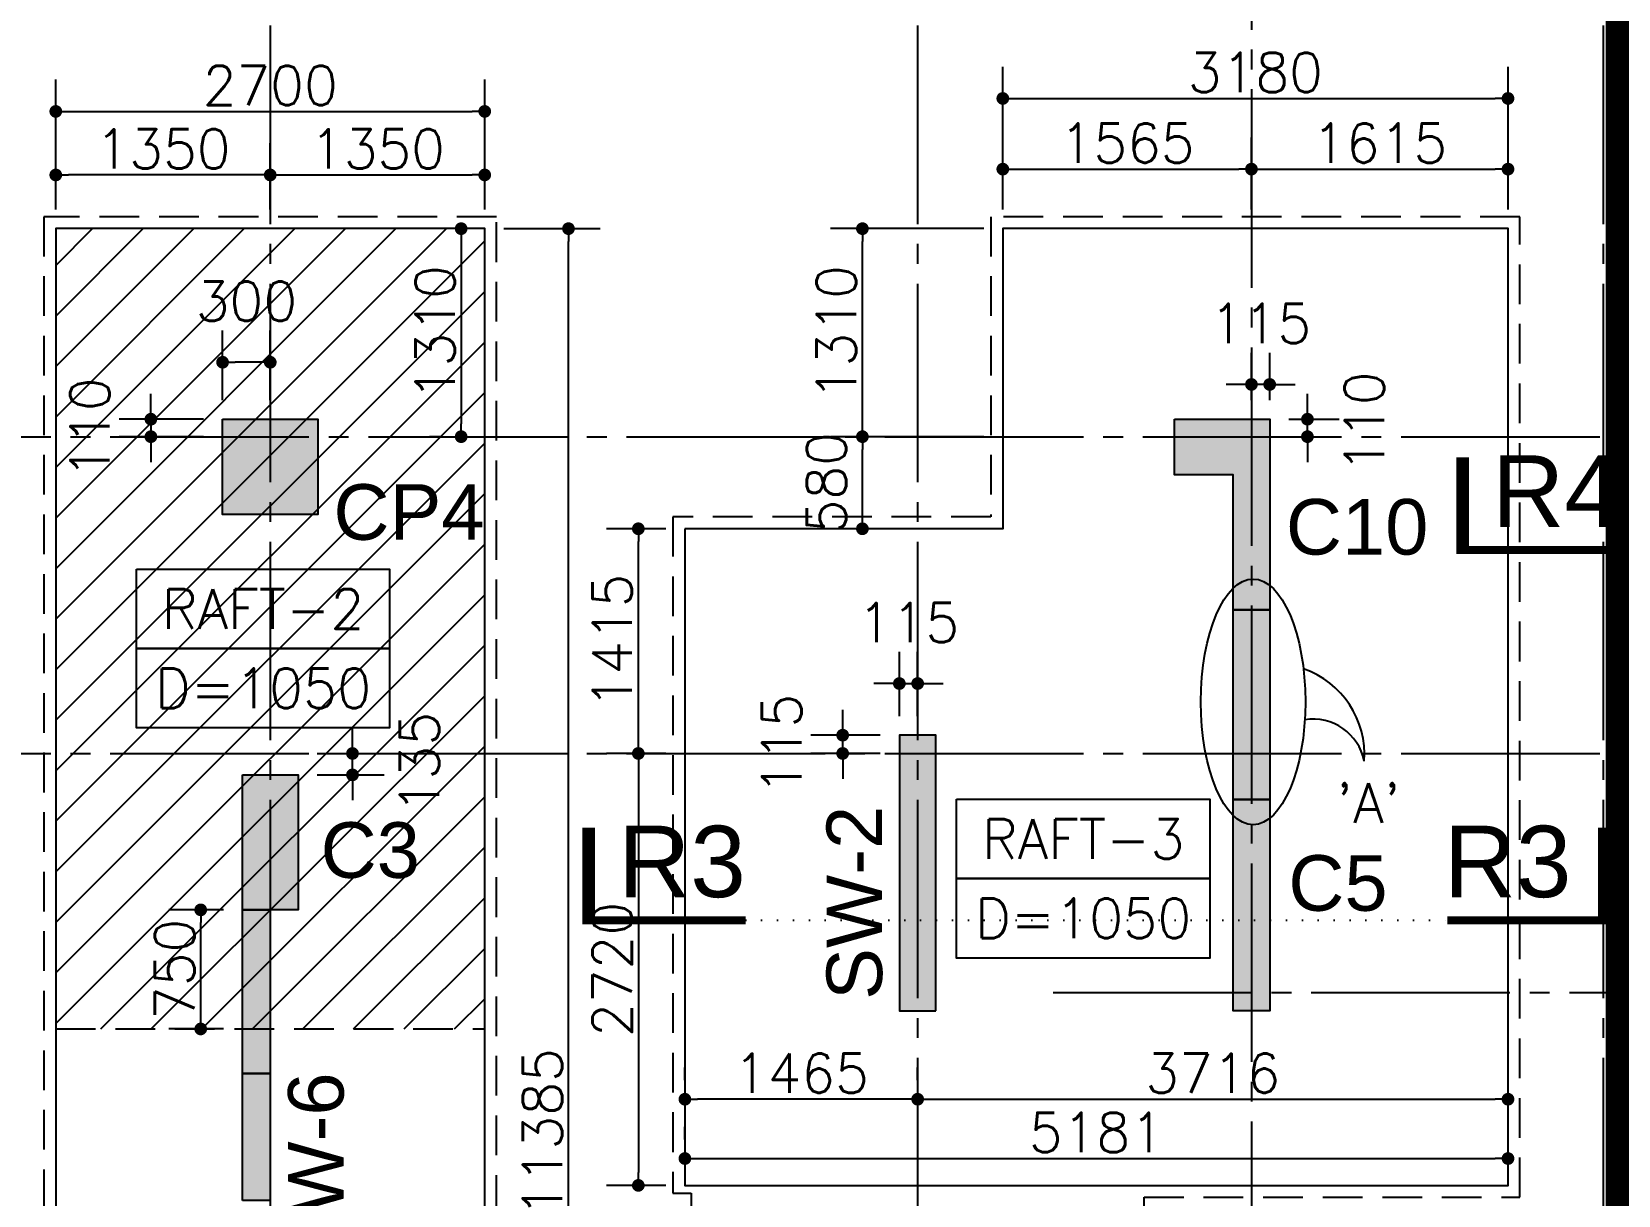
# Model space of a CAD drawing. Extents: x -200722 to 834823, y -494970 to 88783.
# Drawn here: x 284150 to 294137, y 33752 to 41080 of the extents above; entities that cross this region are included whole.
import ezdxf
from ezdxf.enums import TextEntityAlignment as Align

# ---------------------------------------------------------------- set-up
doc = ezdxf.new("R2010")
doc.units = 0
doc.header["$LTSCALE"] = 100
doc.header["$MEASUREMENT"] = 0
doc.header["$PDMODE"] = 34
for name, pattern in [('ACAD_ISO04W100', [30, 24, -3, 0, -3]), ('CL', [3.25, 2.5, -0.25, 0.25, -0.25]), ('DOT', [0.25, 0, -0.25]), ('HIDDEN', [0.375, 0.25, -0.125])]:
    doc.linetypes.add(name, pattern=pattern)
doc.layers.get('0').update_dxf_attribs({"linetype": 'CONTINUOUS'})
doc.layers.get('DEFPOINTS').update_dxf_attribs({"linetype": 'CONTINUOUS'})
for name, color, linetype in [('A-Grid', 5, 'ACAD_ISO04W100'), ('BEAM', 4, 'CONTINUOUS'), ('COL', 150, 'CONTINUOUS'), ('COL. SHED. STEEL.', 6, 'CONTINUOUS'), ('COL_H', 235, 'CONTINUOUS'), ('DIM', 3, 'CONTINUOUS'), ('F_EXEC', 3, 'HIDDEN'), ('F_FTG1', 11, 'CONTINUOUS'), ('TEXT', 2, 'CONTINUOUS')]:
    doc.layers.add(name, color=color, linetype=linetype)
doc.layers.add('HATCH', color=252, linetype='CONTINUOUS', lineweight=30)
doc.styles.add('AR', font='arial.ttf')
doc.styles.add('ROMANS', font='romans.shx')
doc.styles.get("Standard").update_dxf_attribs({"font": 'simplex.shx'})
doc.styles.add('TIMES-N', font='arial.ttf')
doc.dimstyles.new('STANDARD$0', dxfattribs={"dimtxt": 2.5, "dimasz": 2.5, "dimexe": 2, "dimexo": 0.7, "dimgap": 0.9, "dimtad": 1, "dimdec": 0, "dimdsep": 46, "dimtxsty": 'ROMANS', "dimcen": 0.09, "dimclrd": 4, "dimclre": 4, "dimclrt": 3, "dimadec": 0, "dimazin": 0, "dimtfac": 1, "dimtdec": 0, "dimtmove": 0, "dimatfit": 3, "dimfxl": 1, "dimtolj": 1, "dimtzin": 0, "dimarcsym": 0})

# ---------------------------------------------------------------- blocks, each defined once
blk = doc.blocks.new('DOT')
at = {"color": 0, "linetype": 'ByBlock'}
blk.add_line((-0.5, 0), (-1, 0), dxfattribs=at)
at = {"color": 0, "linetype": 'ByBlock', "const_width": 0.5}
blk.add_lwpolyline([(-0.25, 0, 1), (0.25, 0, 1)], format="xyb", close=True, dxfattribs=at)
blk = doc.blocks.new('*D596')
at = {"layer": 'BEAM', "color": 0, "lineweight": -2, "transparency": 16777216}
for p, q in [((288261.6, 34476.7), (288261.6, 34556.7)), ((289726.6, 34476.7), (289726.6, 34556.7)), ((289646.6, 34356.7), (288341.6, 34356.7))]:
    blk.add_line(p, q, dxfattribs=at)
at = {"layer": 'DEFPOINTS', "color": 0, "lineweight": -3, "transparency": 16777216}
for p in [(288261.6, 34356.7, 7446.6), (288261.6, 34356.7), (289726.6, 34356.7, 7446.6)]:
    blk.add_point(p, dxfattribs=at)
at = {"layer": 'BEAM', "color": 0, "lineweight": -2, "transparency": 16777216, "xscale": 80, "yscale": 80, "zscale": 80, "rotation": 180}
blk.add_blockref('DOT', (288261.6, 34356.7), dxfattribs=at)
at = {"layer": 'BEAM', "color": 0, "lineweight": -2, "transparency": 16777216, "xscale": 80, "yscale": 80, "zscale": 80}
blk.add_blockref('DOT', (289726.6, 34356.7), dxfattribs=at)
at = {"layer": 'BEAM', "color": 0, "transparency": 16777216, "insert": (288994.1, 34520.7), "char_height": 248, "attachment_point": 5}
blk.add_mtext('\\A1;1465', dxfattribs=at)
blk = doc.blocks.new('_DOT')
at = {"color": 0, "linetype": 'ByBlock'}
blk.add_line((-0.5, 0), (-1, 0), dxfattribs=at)
at = {"color": 0, "linetype": 'ByBlock', "const_width": 0.5}
blk.add_lwpolyline([(-0.25, 0, 1), (0.25, 0, 1)], format="xyb", close=True, dxfattribs=at)
blk = doc.blocks.new('*D597')
at = {"layer": 'BEAM', "color": 0, "lineweight": -2, "transparency": 16777216}
for p, q in [((289726.6, 34476.7), (289726.6, 34556.7)), ((293442.6, 34476.7), (293442.6, 34556.7)), ((289806.6, 34356.7), (293362.6, 34356.7))]:
    blk.add_line(p, q, dxfattribs=at)
at = {"layer": 'DEFPOINTS', "color": 0, "lineweight": -3, "transparency": 16777216}
for p in [(289726.6, 34356.7, 7446.6), (293442.6, 34356.7, 7446.6), (293442.6, 34356.7)]:
    blk.add_point(p, dxfattribs=at)
at = {"layer": 'BEAM', "color": 0, "lineweight": -2, "transparency": 16777216, "xscale": 80, "yscale": 80, "zscale": 80, "rotation": 180}
blk.add_blockref('DOT', (289726.6, 34356.7), dxfattribs=at)
at = {"layer": 'BEAM', "color": 0, "lineweight": -2, "transparency": 16777216, "xscale": 80, "yscale": 80, "zscale": 80}
blk.add_blockref('DOT', (293442.6, 34356.7), dxfattribs=at)
at = {"layer": 'BEAM', "color": 0, "transparency": 16777216, "insert": (291584.6, 34520.7), "char_height": 248, "attachment_point": 5}
blk.add_mtext('\\A1;3716', dxfattribs=at)
blk = doc.blocks.new('*D598')
at = {"layer": 'BEAM', "color": 0, "lineweight": -2, "transparency": 16777216}
for p, q in [((288141.6, 36534.4), (287768.5, 36534.4)), ((287968.5, 36454.4), (287968.5, 33894.4)), ((288141.6, 33814.4), (287768.5, 33814.4))]:
    blk.add_line(p, q, dxfattribs=at)
at = {"layer": 'DEFPOINTS', "color": 0, "lineweight": -3, "transparency": 16777216}
for p in [(288261.6, 36534.4, 7446.6), (287968.5, 33814.4), (288261.6, 33814.4, 7446.6)]:
    blk.add_point(p, dxfattribs=at)
at = {"layer": 'BEAM', "color": 0, "lineweight": -2, "transparency": 16777216, "xscale": 80, "yscale": 80, "zscale": 80}
for p, rotation in [((287968.5, 36534.4), 90), ((287968.5, 33814.4), 270)]:
    blk.add_blockref('DOT', p, dxfattribs=dict(at, rotation=rotation))
at = {"layer": 'BEAM', "color": 0, "transparency": 16777216, "insert": (287804.5, 35174.4), "char_height": 248, "attachment_point": 5, "rotation": 90}
blk.add_mtext('\\A1;2720', dxfattribs=at)
blk = doc.blocks.new('*D599')
at = {"layer": 'BEAM', "color": 0, "lineweight": -2, "transparency": 16777216}
for p, q in [((288141.6, 37949.4), (287768.5, 37949.4)), ((287968.5, 36614.4), (287968.5, 37869.4)), ((288141.6, 36534.4), (287768.5, 36534.4))]:
    blk.add_line(p, q, dxfattribs=at)
at = {"layer": 'DEFPOINTS', "color": 0, "lineweight": -3, "transparency": 16777216}
for p in [(287968.5, 37949.4), (288261.6, 37949.4, 7446.6), (288261.6, 36534.4, 7446.6)]:
    blk.add_point(p, dxfattribs=at)
at = {"layer": 'BEAM', "color": 0, "lineweight": -2, "transparency": 16777216, "xscale": 80, "yscale": 80, "zscale": 80}
for p, rotation in [((287968.5, 37949.4), 90), ((287968.5, 36534.4), 270)]:
    blk.add_blockref('DOT', p, dxfattribs=dict(at, rotation=rotation))
at = {"layer": 'BEAM', "color": 0, "transparency": 16777216, "insert": (287804.5, 37241.9), "char_height": 248, "attachment_point": 5, "rotation": 90}
blk.add_mtext('\\A1;1415', dxfattribs=at)
blk = doc.blocks.new('*D600')
at = {"layer": 'BEAM', "color": 0, "lineweight": -2, "transparency": 16777216}
for p, q in [((289606.6, 38529.4), (289178.8, 38529.4)), ((289378.8, 38029.4), (289378.8, 38449.4)), ((289606.6, 37949.4), (289178.8, 37949.4))]:
    blk.add_line(p, q, dxfattribs=at)
at = {"layer": 'DEFPOINTS', "color": 0, "lineweight": -3, "transparency": 16777216}
for p in [(289378.8, 38529.4), (289726.6, 38529.4, 7446.6), (289726.6, 37949.4, 7446.6)]:
    blk.add_point(p, dxfattribs=at)
at = {"layer": 'BEAM', "color": 0, "lineweight": -2, "transparency": 16777216, "xscale": 80, "yscale": 80, "zscale": 80}
for p, rotation in [((289378.8, 38529.4), 90), ((289378.8, 37949.4), 270)]:
    blk.add_blockref('DOT', p, dxfattribs=dict(at, rotation=rotation))
at = {"layer": 'BEAM', "color": 0, "transparency": 16777216, "insert": (289152.8, 38239.4), "char_height": 248, "attachment_point": 5, "rotation": 90}
blk.add_mtext('\\A1;580', dxfattribs=at)
blk = doc.blocks.new('*D601')
at = {"layer": 'BEAM', "color": 0, "lineweight": -2, "transparency": 16777216}
for p, q in [((290142.6, 39839.4), (289178.8, 39839.4)), ((289378.8, 38609.4), (289378.8, 39759.4)), ((290142.6, 38529.4), (289178.8, 38529.4))]:
    blk.add_line(p, q, dxfattribs=at)
at = {"layer": 'DEFPOINTS', "color": 0, "lineweight": -3, "transparency": 16777216}
for p in [(289378.8, 39839.4), (290262.6, 39839.4, 7446.6), (290262.6, 38529.4, 7446.6)]:
    blk.add_point(p, dxfattribs=at)
at = {"layer": 'BEAM', "color": 0, "lineweight": -2, "transparency": 16777216, "xscale": 80, "yscale": 80, "zscale": 80}
for p, rotation in [((289378.8, 39839.4), 90), ((289378.8, 38529.4), 270)]:
    blk.add_blockref('DOT', p, dxfattribs=dict(at, rotation=rotation))
at = {"layer": 'BEAM', "color": 0, "transparency": 16777216, "insert": (289214.8, 39184.4), "char_height": 248, "attachment_point": 5, "rotation": 90}
blk.add_mtext('\\A1;1310', dxfattribs=at)
blk = doc.blocks.new('*D588')
at = {"layer": 'BEAM', "color": 0, "lineweight": -2, "transparency": 16777216}
for p, q in [((288261.6, 34103.3), (288261.6, 34183.3)), ((293442.6, 34103.3), (293442.6, 34183.3)), ((288341.6, 33983.3), (293362.6, 33983.3))]:
    blk.add_line(p, q, dxfattribs=at)
at = {"layer": 'DEFPOINTS', "color": 0, "lineweight": -3, "transparency": 16777216}
for p in [(288261.6, 33983.3, 7446.6), (293442.6, 33983.3, 7446.6), (293442.6, 33983.3)]:
    blk.add_point(p, dxfattribs=at)
at = {"layer": 'BEAM', "color": 0, "lineweight": -2, "transparency": 16777216, "xscale": 80, "yscale": 80, "zscale": 80, "rotation": 180}
blk.add_blockref('DOT', (288261.6, 33983.3), dxfattribs=at)
at = {"layer": 'BEAM', "color": 0, "lineweight": -2, "transparency": 16777216, "xscale": 80, "yscale": 80, "zscale": 80}
blk.add_blockref('DOT', (293442.6, 33983.3), dxfattribs=at)
at = {"layer": 'BEAM', "color": 0, "transparency": 16777216, "insert": (290852.1, 34147.3), "char_height": 248, "attachment_point": 5}
blk.add_mtext('\\A1;5181', dxfattribs=at)
blk = doc.blocks.new('*D589')
at = {"layer": 'BEAM', "color": 0, "lineweight": -2, "transparency": 16777216}
for p, q in [((290262.6, 39959.4), (290262.6, 40414.3)), ((291827.6, 39959.4), (291827.6, 40414.3)), ((290342.6, 40214.3), (291747.6, 40214.3))]:
    blk.add_line(p, q, dxfattribs=at)
at = {"layer": 'DEFPOINTS', "color": 0, "lineweight": -3, "transparency": 16777216}
for p in [(291827.6, 40214.3), (290262.6, 39839.4, 7446.6), (291827.6, 39839.4, 7446.6)]:
    blk.add_point(p, dxfattribs=at)
at = {"layer": 'BEAM', "color": 0, "lineweight": -2, "transparency": 16777216, "xscale": 80, "yscale": 80, "zscale": 80, "rotation": 180}
blk.add_blockref('DOT', (290262.6, 40214.3), dxfattribs=at)
at = {"layer": 'BEAM', "color": 0, "lineweight": -2, "transparency": 16777216, "xscale": 80, "yscale": 80, "zscale": 80}
blk.add_blockref('DOT', (291827.6, 40214.3), dxfattribs=at)
at = {"layer": 'BEAM', "color": 0, "transparency": 16777216, "insert": (291045.1, 40378.3), "char_height": 248, "attachment_point": 5}
blk.add_mtext('\\A1;1565', dxfattribs=at)
blk = doc.blocks.new('*D590')
at = {"layer": 'BEAM', "color": 0, "lineweight": -2, "transparency": 16777216}
for p, q in [((291827.6, 39959.4), (291827.6, 40414.3)), ((293442.6, 39959.4), (293442.6, 40414.3)), ((291907.6, 40214.3), (293362.6, 40214.3))]:
    blk.add_line(p, q, dxfattribs=at)
at = {"layer": 'DEFPOINTS', "color": 0, "lineweight": -3, "transparency": 16777216}
for p in [(293442.6, 40214.3), (291827.6, 39839.4, 7446.6), (293442.6, 39839.4, 7446.6)]:
    blk.add_point(p, dxfattribs=at)
at = {"layer": 'BEAM', "color": 0, "lineweight": -2, "transparency": 16777216, "xscale": 80, "yscale": 80, "zscale": 80, "rotation": 180}
blk.add_blockref('DOT', (291827.6, 40214.3), dxfattribs=at)
at = {"layer": 'BEAM', "color": 0, "lineweight": -2, "transparency": 16777216, "xscale": 80, "yscale": 80, "zscale": 80}
blk.add_blockref('DOT', (293442.6, 40214.3), dxfattribs=at)
at = {"layer": 'BEAM', "color": 0, "transparency": 16777216, "insert": (292635.1, 40378.3), "char_height": 248, "attachment_point": 5}
blk.add_mtext('\\A1;1615', dxfattribs=at)
blk = doc.blocks.new('*D591')
at = {"layer": 'BEAM', "color": 0, "lineweight": -2, "transparency": 16777216}
for p, q in [((290262.6, 39959.4), (290262.6, 40859.5)), ((293442.6, 39959.4), (293442.6, 40859.5)), ((290342.6, 40659.5), (293362.6, 40659.5))]:
    blk.add_line(p, q, dxfattribs=at)
at = {"layer": 'DEFPOINTS', "color": 0, "lineweight": -3, "transparency": 16777216}
for p in [(293442.6, 40659.5), (290262.6, 39839.4, 7446.6), (293442.6, 39839.4, 7446.6)]:
    blk.add_point(p, dxfattribs=at)
at = {"layer": 'BEAM', "color": 0, "lineweight": -2, "transparency": 16777216, "xscale": 80, "yscale": 80, "zscale": 80, "rotation": 180}
blk.add_blockref('DOT', (290262.6, 40659.5), dxfattribs=at)
at = {"layer": 'BEAM', "color": 0, "lineweight": -2, "transparency": 16777216, "xscale": 80, "yscale": 80, "zscale": 80}
blk.add_blockref('DOT', (293442.6, 40659.5), dxfattribs=at)
at = {"layer": 'BEAM', "color": 0, "transparency": 16777216, "insert": (291852.6, 40823.5), "char_height": 248, "attachment_point": 5}
blk.add_mtext('\\A1;3180', dxfattribs=at)
blk = doc.blocks.new('*D592')
at = {"layer": 'BEAM', "color": 0, "lineweight": -2, "transparency": 16777216}
for p, q in [((289611.6, 36769.4), (289611.6, 37174.7)), ((289726.6, 36769.4), (289726.6, 37174.7)), ((289531.6, 36974.7), (289451.6, 36974.7)), ((289611.6, 36974.7), (289726.6, 36974.7)), ((289806.6, 36974.7), (289886.6, 36974.7))]:
    blk.add_line(p, q, dxfattribs=at)
at = {"layer": 'DEFPOINTS', "color": 0, "lineweight": -3, "transparency": 16777216}
for p in [(289726.6, 36974.7), (289611.6, 36649.4, 7446.6), (289726.6, 36649.4, 7446.6)]:
    blk.add_point(p, dxfattribs=at)
at = {"layer": 'BEAM', "color": 0, "lineweight": -2, "transparency": 16777216, "xscale": 80, "yscale": 80, "zscale": 80}
blk.add_blockref('DOT', (289611.6, 36974.7), dxfattribs=at)
at = {"layer": 'BEAM', "color": 0, "lineweight": -2, "transparency": 16777216, "xscale": 80, "yscale": 80, "zscale": 80, "rotation": 180}
blk.add_blockref('DOT', (289726.6, 36974.7), dxfattribs=at)
at = {"layer": 'BEAM', "color": 0, "transparency": 16777216, "insert": (289669.1, 37358.7), "char_height": 248, "attachment_point": 5}
blk.add_mtext('\\A1;115', dxfattribs=at)
blk = doc.blocks.new('*D593')
at = {"layer": 'BEAM', "color": 0, "lineweight": -2, "transparency": 16777216}
for p, q in [((289254.7, 36729.4), (289254.7, 36809.4)), ((289491.6, 36649.4), (289054.7, 36649.4)), ((289254.7, 36534.4), (289254.7, 36649.4)), ((289491.6, 36534.4), (289054.7, 36534.4)), ((289254.7, 36454.4), (289254.7, 36374.4))]:
    blk.add_line(p, q, dxfattribs=at)
at = {"layer": 'DEFPOINTS', "color": 0, "lineweight": -3, "transparency": 16777216}
for p in [(289254.7, 36649.4), (289611.6, 36649.4, 7446.6), (289611.6, 36534.4, 7446.6)]:
    blk.add_point(p, dxfattribs=at)
at = {"layer": 'BEAM', "color": 0, "lineweight": -2, "transparency": 16777216, "xscale": 80, "yscale": 80, "zscale": 80}
for p, rotation in [((289254.7, 36649.4), 270), ((289254.7, 36534.4), 90)]:
    blk.add_blockref('DOT', p, dxfattribs=dict(at, rotation=rotation))
at = {"layer": 'BEAM', "color": 0, "transparency": 16777216, "insert": (288870.7, 36591.9), "char_height": 248, "attachment_point": 5, "rotation": 90}
blk.add_mtext('\\A1;115', dxfattribs=at)
blk = doc.blocks.new('*D594')
at = {"layer": 'BEAM', "color": 0, "lineweight": -2, "transparency": 16777216}
for p, q in [((292180.2, 38719.4), (292180.2, 38799.4)), ((292062.6, 38639.4), (292380.2, 38639.4)), ((292180.2, 38529.4), (292180.2, 38639.4)), ((292062.6, 38529.4), (292380.2, 38529.4)), ((292180.2, 38449.4), (292180.2, 38369.4))]:
    blk.add_line(p, q, dxfattribs=at)
at = {"layer": 'DEFPOINTS', "color": 0, "lineweight": -3, "transparency": 16777216}
for p in [(291942.6, 38639.4, 7446.6), (292180.2, 38639.4), (291942.6, 38529.4, 7446.6)]:
    blk.add_point(p, dxfattribs=at)
at = {"layer": 'BEAM', "color": 0, "lineweight": -2, "transparency": 16777216, "xscale": 80, "yscale": 80, "zscale": 80}
for p, rotation in [((292180.2, 38639.4), 270), ((292180.2, 38529.4), 90)]:
    blk.add_blockref('DOT', p, dxfattribs=dict(at, rotation=rotation))
at = {"layer": 'BEAM', "color": 0, "transparency": 16777216, "insert": (292538.1, 38621.9), "char_height": 248, "attachment_point": 5, "rotation": 90}
blk.add_mtext('\\A1;110', dxfattribs=at)
blk = doc.blocks.new('*D595')
at = {"layer": 'BEAM', "color": 0, "lineweight": -2, "transparency": 16777216}
for p, q in [((291827.6, 38759.4), (291827.6, 39058.3)), ((291942.6, 38759.4), (291942.6, 39058.3)), ((291747.6, 38858.3), (291667.6, 38858.3)), ((291942.6, 38858.3), (291827.6, 38858.3)), ((292022.6, 38858.3), (292102.6, 38858.3))]:
    blk.add_line(p, q, dxfattribs=at)
at = {"layer": 'DEFPOINTS', "color": 0, "lineweight": -3, "transparency": 16777216}
for p in [(291827.6, 38858.3), (291827.6, 38639.4, 7446.6), (291942.6, 38639.4, 7446.6)]:
    blk.add_point(p, dxfattribs=at)
at = {"layer": 'BEAM', "color": 0, "lineweight": -2, "transparency": 16777216, "xscale": 80, "yscale": 80, "zscale": 80}
blk.add_blockref('DOT', (291827.6, 38858.3), dxfattribs=at)
at = {"layer": 'BEAM', "color": 0, "lineweight": -2, "transparency": 16777216, "xscale": 80, "yscale": 80, "zscale": 80, "rotation": 180}
blk.add_blockref('DOT', (291942.6, 38858.3), dxfattribs=at)
at = {"layer": 'BEAM', "color": 0, "transparency": 16777216, "insert": (291885.1, 39242.3), "char_height": 248, "attachment_point": 5}
blk.add_mtext('\\A1;115', dxfattribs=at)
blk = doc.blocks.new('*D872')
at = {"layer": 'BEAM', "color": 0, "lineweight": -2, "transparency": 16777216}
for p, q in [((284301.6, 39959.4), (284301.6, 40377.6)), ((285651.6, 39959.4), (285651.6, 40377.6)), ((285571.6, 40177.6), (284381.6, 40177.6))]:
    blk.add_line(p, q, dxfattribs=at)
at = {"layer": 'DEFPOINTS', "color": 0, "lineweight": -3, "transparency": 16777216}
for p in [(284301.6, 40177.6), (284301.6, 39839.4, 7446.6), (285651.6, 39839.4, 7446.6)]:
    blk.add_point(p, dxfattribs=at)
at = {"layer": 'BEAM', "color": 0, "lineweight": -2, "transparency": 16777216, "xscale": 80, "yscale": 80, "zscale": 80, "rotation": 180}
blk.add_blockref('DOT', (284301.6, 40177.6), dxfattribs=at)
at = {"layer": 'BEAM', "color": 0, "lineweight": -2, "transparency": 16777216, "xscale": 80, "yscale": 80, "zscale": 80}
blk.add_blockref('DOT', (285651.6, 40177.6), dxfattribs=at)
at = {"layer": 'BEAM', "color": 0, "transparency": 16777216, "insert": (284976.6, 40341.6), "char_height": 248, "attachment_point": 5}
blk.add_mtext('\\A1;1350', dxfattribs=at)
blk = doc.blocks.new('*D873')
at = {"layer": 'BEAM', "color": 0, "lineweight": -2, "transparency": 16777216}
for p, q in [((285651.6, 39959.4), (285651.6, 40377.6)), ((287001.6, 39959.4), (287001.6, 40377.6)), ((285731.6, 40177.6), (286921.6, 40177.6))]:
    blk.add_line(p, q, dxfattribs=at)
at = {"layer": 'DEFPOINTS', "color": 0, "lineweight": -3, "transparency": 16777216}
for p in [(287001.6, 40177.6), (285651.6, 39839.4, 7446.6), (287001.6, 39839.4, 7446.6)]:
    blk.add_point(p, dxfattribs=at)
at = {"layer": 'BEAM', "color": 0, "lineweight": -2, "transparency": 16777216, "xscale": 80, "yscale": 80, "zscale": 80, "rotation": 180}
blk.add_blockref('DOT', (285651.6, 40177.6), dxfattribs=at)
at = {"layer": 'BEAM', "color": 0, "lineweight": -2, "transparency": 16777216, "xscale": 80, "yscale": 80, "zscale": 80}
blk.add_blockref('DOT', (287001.6, 40177.6), dxfattribs=at)
at = {"layer": 'BEAM', "color": 0, "transparency": 16777216, "insert": (286326.6, 40341.6), "char_height": 248, "attachment_point": 5}
blk.add_mtext('\\A1;1350', dxfattribs=at)
blk = doc.blocks.new('*D874')
at = {"layer": 'BEAM', "color": 0, "lineweight": -2, "transparency": 16777216}
for p, q in [((284301.6, 39959.4), (284301.6, 40777.9)), ((287001.6, 39959.4), (287001.6, 40777.9)), ((284381.6, 40577.9), (286921.6, 40577.9))]:
    blk.add_line(p, q, dxfattribs=at)
at = {"layer": 'DEFPOINTS', "color": 0, "lineweight": -3, "transparency": 16777216}
for p in [(287001.6, 40577.9), (284301.6, 39839.4, 7446.6), (287001.6, 39839.4, 7446.6)]:
    blk.add_point(p, dxfattribs=at)
at = {"layer": 'BEAM', "color": 0, "lineweight": -2, "transparency": 16777216, "xscale": 80, "yscale": 80, "zscale": 80, "rotation": 180}
blk.add_blockref('DOT', (284301.6, 40577.9), dxfattribs=at)
at = {"layer": 'BEAM', "color": 0, "lineweight": -2, "transparency": 16777216, "xscale": 80, "yscale": 80, "zscale": 80}
blk.add_blockref('DOT', (287001.6, 40577.9), dxfattribs=at)
at = {"layer": 'BEAM', "color": 0, "transparency": 16777216, "insert": (285651.6, 40741.9), "char_height": 248, "attachment_point": 5}
blk.add_mtext('\\A1;2700', dxfattribs=at)
blk = doc.blocks.new('*D876')
at = {"layer": 'BEAM', "color": 0, "lineweight": -2, "transparency": 16777216}
for p, q in [((287121.6, 39839.4), (287728.8, 39839.4)), ((287528.8, 28534.4), (287528.8, 39759.4)), ((287121.6, 28454.4), (287728.8, 28454.4))]:
    blk.add_line(p, q, dxfattribs=at)
at = {"layer": 'DEFPOINTS', "color": 0, "lineweight": -3, "transparency": 16777216}
for p in [(287001.6, 39839.4, 7446.6), (287528.8, 39839.4), (287001.6, 28454.4, 7446.6)]:
    blk.add_point(p, dxfattribs=at)
at = {"layer": 'BEAM', "color": 0, "lineweight": -2, "transparency": 16777216, "xscale": 80, "yscale": 80, "zscale": 80}
for p, rotation in [((287528.8, 39839.4), 90), ((287528.8, 28454.4), 270)]:
    blk.add_blockref('DOT', p, dxfattribs=dict(at, rotation=rotation))
at = {"layer": 'BEAM', "color": 0, "transparency": 16777216, "insert": (287364.8, 34146.9), "char_height": 248, "attachment_point": 5, "rotation": 90}
blk.add_mtext('\\A1;11385', dxfattribs=at)
blk = doc.blocks.new('*D877')
at = {"layer": 'BEAM', "color": 0, "lineweight": -2, "transparency": 16777216}
for p, q in [((285351.6, 38759.4), (285351.6, 39198)), ((285651.6, 38759.4), (285651.6, 39198)), ((285571.6, 38998), (285431.6, 38998))]:
    blk.add_line(p, q, dxfattribs=at)
at = {"layer": 'DEFPOINTS', "color": 0, "lineweight": -3, "transparency": 16777216}
for p in [(285351.6, 38998), (285351.6, 38639.4, 7446.6), (285651.6, 38639.4, 7446.6)]:
    blk.add_point(p, dxfattribs=at)
at = {"layer": 'BEAM', "color": 0, "lineweight": -2, "transparency": 16777216, "xscale": 80, "yscale": 80, "zscale": 80, "rotation": 180}
blk.add_blockref('DOT', (285351.6, 38998), dxfattribs=at)
at = {"layer": 'BEAM', "color": 0, "lineweight": -2, "transparency": 16777216, "xscale": 80, "yscale": 80, "zscale": 80}
blk.add_blockref('DOT', (285651.6, 38998), dxfattribs=at)
at = {"layer": 'BEAM', "color": 0, "transparency": 16777216, "insert": (285501.6, 39382), "char_height": 248, "attachment_point": 5}
blk.add_mtext('\\A1;300', dxfattribs=at)
blk = doc.blocks.new('*D878')
at = {"layer": 'BEAM', "color": 0, "lineweight": -2, "transparency": 16777216}
for p, q in [((284900.3, 38719.4), (284900.3, 38799.4)), ((285231.6, 38639.4), (284700.3, 38639.4)), ((284900.3, 38639.4), (284900.3, 38529.4)), ((285231.6, 38529.4), (284700.3, 38529.4)), ((284900.3, 38449.4), (284900.3, 38369.4))]:
    blk.add_line(p, q, dxfattribs=at)
at = {"layer": 'DEFPOINTS', "color": 0, "lineweight": -3, "transparency": 16777216}
for p in [(285351.6, 38639.4, 7446.6), (284900.3, 38529.4), (285351.6, 38529.4, 7446.6)]:
    blk.add_point(p, dxfattribs=at)
at = {"layer": 'BEAM', "color": 0, "lineweight": -2, "transparency": 16777216, "xscale": 80, "yscale": 80, "zscale": 80}
for p, rotation in [((284900.3, 38639.4), 270), ((284900.3, 38529.4), 90)]:
    blk.add_blockref('DOT', p, dxfattribs=dict(at, rotation=rotation))
at = {"layer": 'BEAM', "color": 0, "transparency": 16777216, "insert": (284516.3, 38584.4), "char_height": 248, "attachment_point": 5, "rotation": 90}
blk.add_mtext('\\A1;110', dxfattribs=at)
blk = doc.blocks.new('*D879')
at = {"layer": 'BEAM', "color": 0, "lineweight": -2, "transparency": 16777216}
for p, q in [((286169.2, 36614.4), (286169.2, 36694.4)), ((285946.6, 36534.4), (286369.2, 36534.4)), ((286169.2, 36399.4), (286169.2, 36534.4)), ((285946.6, 36399.4), (286369.2, 36399.4)), ((286169.2, 36319.4), (286169.2, 36239.4))]:
    blk.add_line(p, q, dxfattribs=at)
at = {"layer": 'DEFPOINTS', "color": 0, "lineweight": -3, "transparency": 16777216}
for p in [(285826.6, 36534.4, 7446.6), (286169.2, 36534.4), (285826.6, 36399.4, 7446.6)]:
    blk.add_point(p, dxfattribs=at)
at = {"layer": 'BEAM', "color": 0, "lineweight": -2, "transparency": 16777216, "xscale": 80, "yscale": 80, "zscale": 80}
for p, rotation in [((286169.2, 36534.4), 270), ((286169.2, 36399.4), 90)]:
    blk.add_blockref('DOT', p, dxfattribs=dict(at, rotation=rotation))
at = {"layer": 'BEAM', "color": 0, "transparency": 16777216, "insert": (286590.8, 36477.1), "char_height": 248, "attachment_point": 5, "rotation": 90}
blk.add_mtext('\\A1;135', dxfattribs=at)
blk = doc.blocks.new('*D1126')
at = {"layer": 'BEAM', "color": 0, "lineweight": -2, "transparency": 16777216}
for p, q in [((286733.2, 39839.4), (286653.2, 39839.4)), ((286853.2, 39759.4), (286853.2, 38609.4)), ((286733.2, 38529.4), (286653.2, 38529.4))]:
    blk.add_line(p, q, dxfattribs=at)
at = {"layer": 'DEFPOINTS', "color": 0, "lineweight": -3, "transparency": 16777216}
for p in [(286853.2, 39839.4, 7446.6), (286853.2, 38529.4, 7446.6), (286853.2, 38529.4)]:
    blk.add_point(p, dxfattribs=at)
at = {"layer": 'BEAM', "color": 0, "lineweight": -2, "transparency": 16777216, "xscale": 80, "yscale": 80, "zscale": 80}
for p, rotation in [((286853.2, 39839.4), 90), ((286853.2, 38529.4), 270)]:
    blk.add_blockref('DOT', p, dxfattribs=dict(at, rotation=rotation))
at = {"layer": 'BEAM', "color": 0, "transparency": 16777216, "insert": (286689.2, 39184.4), "char_height": 248, "attachment_point": 5, "rotation": 90}
blk.add_mtext('\\A1;1310', dxfattribs=at)
blk = doc.blocks.new('*D1125')
at = {"layer": 'BEAM', "color": 0, "lineweight": -2, "transparency": 16777216}
for p, q in [((285356.6, 35549.4), (285013.9, 35549.4)), ((285213.9, 34879.4), (285213.9, 35469.4)), ((285356.6, 34799.4), (285013.9, 34799.4))]:
    blk.add_line(p, q, dxfattribs=at)
at = {"layer": 'DEFPOINTS', "color": 0, "lineweight": -3, "transparency": 16777216}
for p in [(285213.9, 35549.4), (285476.6, 35549.4, 7446.6), (285476.6, 34799.4, 7446.6)]:
    blk.add_point(p, dxfattribs=at)
at = {"layer": 'BEAM', "color": 0, "lineweight": -2, "transparency": 16777216, "xscale": 80, "yscale": 80, "zscale": 80}
for p, rotation in [((285213.9, 35549.4), 90), ((285213.9, 34799.4), 270)]:
    blk.add_blockref('DOT', p, dxfattribs=dict(at, rotation=rotation))
at = {"layer": 'BEAM', "color": 0, "transparency": 16777216, "insert": (285049.9, 35174.4), "char_height": 248, "attachment_point": 5, "rotation": 90}
blk.add_mtext('\\A1;750', dxfattribs=at)

msp = doc.modelspace()

# ---------------------------------------------------------------- hatches: boundary and pattern name
at = {"layer": 'COL_H', "ltscale": 0.4, "true_color": 0x000000}
for points in [[(291342.6, 38639.4), (291942.6, 38639.4), (291942.6, 37439.4), (291712.6, 37439.4), (291712.6, 38289.4), (291342.6, 38289.4)], [(291942.6, 36244.4), (291712.6, 36244.4), (291712.6, 37439.4), (291942.6, 37439.4)], [(289841.6, 34914.4), (289841.6, 36649.4), (289611.6, 36649.4), (289611.6, 34914.4)], [(285476.6, 36399.4), (285826.6, 36399.4), (285826.6, 35549.4), (285476.6, 35549.4)], [(291942.6, 36244.4), (291942.6, 34914.4), (291712.6, 34914.4), (291712.6, 36244.4)], [(285651.6, 34518.4), (285476.6, 34518.4), (285476.6, 35549.4), (285651.6, 35549.4)], [(285476.6, 33718.4), (285476.6, 34518.4), (285651.6, 34518.4), (285651.6, 33718.4)]]:
    msp.add_hatch(color=18, dxfattribs=at).paths.add_polyline_path(points)
at = {"layer": 'HATCH', "lineweight": -3, "ltscale": 0.4, "true_color": 0x000000}
h = msp.add_hatch(dxfattribs=at)
h.set_pattern_fill('ANSI31', color=18, scale=1800, style=0)
h.paths.add_polyline_path([(284301.6, 39839.4), (287001.6, 39839.4), (287001.6, 34799.4), (284301.6, 34799.4)])
at = {"layer": 'HATCH', "ltscale": 0.4, "true_color": 0x000000}
msp.add_hatch(color=18, dxfattribs=at).paths.add_polyline_path([(285351.6, 38639.4), (285951.6, 38639.4), (285951.6, 38039.4), (285351.6, 38039.4)])

# ---------------------------------------------------------------- linework, layer by layer
at = {"color": 1, "linetype": 'DOT', "ltscale": 4}
msp.add_line((288644.5, 35483.8, 7446.6), (293059.7, 35483.8, 7446.6), dxfattribs=at)
at = {"color": 1, "lineweight": -3, "ltscale": 0.4, "const_width": 200, "elevation": 7446.6}
msp.add_lwpolyline([(294157.6, 25269.4), (294157.6, 50974.9)], dxfattribs=at)
at = {"layer": 'A-Grid', "color": 8, "linetype": 'CL', "ltscale": 5}
for p, q in [((291827.6, 61841.9, 7446.6), (291827.6, 33081.6, 7446.6)), ((224519.6, 38529.4, 7446.6), (327010.7, 38529.4, 7446.6)), ((224519.6, 36534.4, 7446.6), (327010.7, 36534.4, 7446.6)), ((290579.3, 35029.4, 7446.6), (311624.8, 35029.4, 7446.6))]:
    msp.add_line(p, q, dxfattribs=at)
at = {"layer": 'A-Grid', "color": 8, "linetype": 'CL', "ltscale": 5, "elevation": 7446.6}
for points in [[(285651.6, 62242.9), (285651.6, -9708.8)], [(289726.6, 62242.9), (289726.6, -9708.8)], [(294042.6, 62242.9), (294042.6, -9708.8)]]:
    msp.add_lwpolyline(points, dxfattribs=at)
at = {"layer": 'COL', "color": 18, "ltscale": 500, "true_color": 0x000000, "elevation": 7446.6}
msp.add_lwpolyline([(285351.6, 38639.4), (285951.6, 38639.4), (285951.6, 38039.4), (285351.6, 38039.4), (285351.6, 38639.4)], dxfattribs=at)
at = {"layer": 'COL. SHED. STEEL.', "color": 18, "ltscale": 500, "true_color": 0x000000, "elevation": 7446.6}
for points in [[(291342.6, 38639.4), (291942.6, 38639.4), (291942.6, 37439.4), (291712.6, 37439.4), (291712.6, 38289.4), (291712.6, 38289.4), (291342.6, 38289.4), (291342.6, 38639.4)], [(289841.6, 34914.4), (289841.6, 36649.4), (289611.6, 36649.4), (289611.6, 34914.4), (289841.6, 34914.4)], [(285476.6, 36399.4), (285826.6, 36399.4), (285826.6, 35549.4), (285476.6, 35549.4), (285476.6, 36399.4)], [(291942.6, 36244.4), (291942.6, 34914.4), (291712.6, 34914.4), (291712.6, 36244.4), (291942.6, 36244.4)], [(285476.6, 33718.4), (285476.6, 34518.4), (285651.6, 34518.4), (285651.6, 33718.4), (285651.6, 33718.4), (285476.6, 33718.4)]]:
    msp.add_lwpolyline(points, dxfattribs=at)
for points in [[(291942.6, 36244.4), (291712.6, 36244.4), (291712.6, 37439.4), (291942.6, 37439.4)], [(285651.6, 34518.4), (285476.6, 34518.4), (285476.6, 35549.4), (285651.6, 35549.4)]]:
    msp.add_lwpolyline(points, close=True, dxfattribs=at)
at = {"layer": 'DIM', "color": 1}
msp.add_lwpolyline([(293156.4, 38399.1, 80, 80, 0), (293156.4, 37816, 50, 50, 0), (294145.5, 37816, 50, 50, 0)], format="xyseb", dxfattribs=at)
at = {"layer": 'DIM', "color": 1, "elevation": 7446.6}
for points in [[(287655.4, 36066.9, 80, 80, 0), (287655.4, 35483.8, 50, 50, 0), (288644.5, 35483.8, 50, 50, 0)], [(294048.9, 36066.9, 80, 80, 0), (294048.9, 35483.8, 50, 50, 0), (293059.7, 35483.8, 50, 50, 0)]]:
    msp.add_lwpolyline(points, format="xyseb", dxfattribs=at)
at = {"layer": 'DIM', "color": 18, "lineweight": -3, "ltscale": 0.4, "true_color": 0x000000}
for centre, radius, start, end in [((291968.5, 36528.6), 570.4, 355.79979, 70.93387), ((292215, 36422.3), 328.9, 11.31443, 98.9928)]:
    msp.add_arc(centre, radius, start, end, dxfattribs=at)
msp.add_ellipse((291837.9, 36859.4), major_axis=(0, 773.6), ratio=0.425473, dxfattribs=at)
at = {"layer": 'F_EXEC', "color": 18, "ltscale": 10, "true_color": 0x000000, "elevation": 7446.6}
msp.add_lwpolyline([(284226.6, 28379.4), (287076.6, 28379.4), (287076.6, 39914.4), (284226.6, 39914.4)], close=True, dxfattribs=at)
msp.add_lwpolyline([(291151.6, 33739.4), (293517.6, 33739.4), (293517.6, 39914.4), (290187.6, 39914.4), (290187.6, 38024.4), (288186.6, 38024.4), (288186.6, 33764.4), (288301.6, 33764.4), (288301.6, 27924.4), (291151.6, 27924.4), (291151.6, 33739.4)], dxfattribs=at)
at = {"layer": 'F_FTG1', "color": 18, "linetype": 'HIDDEN', "ltscale": 10, "true_color": 0x000000}
msp.add_line((284301.6, 34799.4, 7446.6), (287001.6, 34799.4, 7446.6), dxfattribs=at)
at = {"layer": 'F_FTG1', "color": 18, "ltscale": 0.4, "true_color": 0x000000, "elevation": 7446.6}
for points in [[(284301.6, 28454.4), (287001.6, 28454.4), (287001.6, 39839.4), (284301.6, 39839.4)], [(288261.6, 37949.4), (288261.6, 33814.4), (293442.6, 33814.4), (293442.6, 39839.4), (290262.6, 39839.4), (290262.6, 37949.4), (288261.6, 37949.4)]]:
    msp.add_lwpolyline(points, close=True, dxfattribs=at)
at = {"layer": 'TEXT', "color": 18, "true_color": 0x000000}
for points in [[(284809.4, 37694.8), (286403.2, 37694.8), (286403.2, 37194.9), (284809.4, 37194.9)], [(284809.4, 37194.9), (286403.2, 37194.9), (286403.2, 36695), (284809.4, 36695)], [(289971.7, 36246), (291565.5, 36246), (291565.5, 35746.1), (289971.7, 35746.1)], [(289971.7, 35746.1), (291565.5, 35746.1), (291565.5, 35246.2), (289971.7, 35246.2)]]:
    msp.add_lwpolyline(points, close=True, dxfattribs=at)

# ---------------------------------------------------------------- texts
at = {"layer": 'TEXT', "color": 18, "true_color": 0x000000, "style": 'TIMES-N'}
for s, p in [('R4', (293342.7, 38186.6)), ('R3', (287841.7, 35854.3, 7446.6)), ('R3', (293038.1, 35854.3, 7446.6))]:
    msp.add_text(s, height=450, dxfattribs=at).set_placement(p, align=Align.MIDDLE_LEFT)
at = {"layer": 'TEXT', "color": 18, "true_color": 0x000000, "style": 'AR'}
for s, p in [('CP4', (286049.3, 37880)), ('C10', (292044.4, 37786.8, 3998.7)), ('C3', (285968.7, 35751, -3447.9)), ('C5', (292059.8, 35543.7, -3447.9))]:
    msp.add_text(s, height=350, dxfattribs=at).set_placement(p)
at = {"layer": 'TEXT', "color": 18, "true_color": 0x000000}
for s, p in [('RAFT-2', (285606.3, 37444.8)), ('D=1050', (285606.3, 36945)), ('RAFT-3', (290768.6, 35996)), ('D=1050', (290768.6, 35496.2))]:
    msp.add_text(s, height=250, dxfattribs=at).set_placement(p, align=Align.MIDDLE)
msp.add_text("'A'", height=250, dxfattribs=at).set_placement((292360.3, 36097.4))
at = {"layer": 'TEXT', "color": 18, "true_color": 0x000000, "style": 'AR'}
for s, p in [('SW-2', (289503, 34982.6, 3998.7)), ('SW-6', (286113.6, 33303.5, 3998.7))]:
    msp.add_text(s, height=350, rotation=90, dxfattribs=at).set_placement(p)

# ---------------------------------------------------------------- dimensions: what is measured, and where the dimension line sits
at = {"layer": 'BEAM', "color": 18, "true_color": 0x000000}
for base, p1, p2, picture, middle in [((293442.6, 40659.5), (290262.6, 39839.4, 7446.6), (293442.6, 39839.4, 7446.6), '*D591', (291852.6, 40823.5)), ((287001.6, 40577.9), (284301.6, 39839.4, 7446.6), (287001.6, 39839.4, 7446.6), '*D874', (285651.6, 40741.9)), ((284301.6, 40177.6), (285651.6, 39839.4, 7446.6), (284301.6, 39839.4, 7446.6), '*D872', (284976.6, 40341.6)), ((287001.6, 40177.6), (285651.6, 39839.4, 7446.6), (287001.6, 39839.4, 7446.6), '*D873', (286326.6, 40341.6)), ((291827.6, 40214.3), (290262.6, 39839.4, 7446.6), (291827.6, 39839.4, 7446.6), '*D589', (291045.1, 40378.3)), ((293442.6, 40214.3), (291827.6, 39839.4, 7446.6), (293442.6, 39839.4, 7446.6), '*D590', (292635.1, 40378.3)), ((285351.6, 38998), (285651.6, 38639.4, 7446.6), (285351.6, 38639.4, 7446.6), '*D877', (285501.6, 39382)), ((288261.6, 34356.7), (289726.6, 34356.7, 7446.6), (288261.6, 34356.7, 7446.6), '*D596', (288994.1, 34520.7)), ((293442.6, 34356.7), (289726.6, 34356.7, 7446.6), (293442.6, 34356.7, 7446.6), '*D597', (291584.6, 34520.7)), ((293442.6, 33983.3), (288261.6, 33983.3, 7446.6), (293442.6, 33983.3, 7446.6), '*D588', (290852.1, 34147.3))]:
    dim = msp.add_linear_dim(base=base, p1=p1, p2=p2, dimstyle='STANDARD$0', override={"dimscale": 8, "dimtxt": 31, "dimasz": 10, "dimexe": 25, "dimexo": 15, "dimgap": 5, "dimzin": 3, "dimtxsty": 'Standard', "dimblk": 'DOT', "dimcen": 3, "dimdle": 1, "dimclrd": 0, "dimclre": 0, "dimclrt": 0, "dimtmove": 2, "dimldrblk": 'DOT', "dimtzin": 3}, dxfattribs=at)
    dim.commit()
    dim.dimension.update_dxf_attribs({"geometry": picture, "text_midpoint": middle})
for base, p1, p2, angle, picture, middle in [((286853.2, 38529.4), (286853.2, 39839.4, 7446.6), (286853.2, 38529.4, 7446.6), 90, '*D1126', (286689.2, 39184.4)), ((287528.8, 39839.4), (287001.6, 28454.4, 7446.6), (287001.6, 39839.4, 7446.6), 90, '*D876', (287364.8, 34146.9)), ((289378.8, 39839.4), (290262.6, 38529.4, 7446.6), (290262.6, 39839.4, 7446.6), 90, '*D601', (289214.8, 39184.4)), ((291827.6, 38858.3), (291942.6, 38639.4, 7446.6), (291827.6, 38639.4, 7446.6), 180, '*D595', (291885.1, 39242.3)), ((284900.3, 38529.4), (285351.6, 38639.4, 7446.6), (285351.6, 38529.4, 7446.6), 90, '*D878', (284516.3, 38584.4)), ((287968.5, 37949.4, -7446.6), (288261.6, 36534.4), (288261.6, 37949.4), 90, '*D599', (287804.5, 37241.9, -7446.6)), ((289726.6, 36974.7), (289611.6, 36649.4, 7446.6), (289726.6, 36649.4, 7446.6), 180, '*D592', (289669.1, 37358.7)), ((289254.7, 36649.4, -7446.6), (289611.6, 36534.4), (289611.6, 36649.4), 90, '*D593', (288870.7, 36591.9, -7446.6)), ((287968.5, 33814.4, -7446.6), (288261.6, 36534.4), (288261.6, 33814.4), 90, '*D598', (287804.5, 35174.4, -7446.6)), ((285213.9, 35549.4), (285476.6, 34799.4, 7446.6), (285476.6, 35549.4, 7446.6), 90, '*D1125', (285049.9, 35174.4))]:
    dim = msp.add_linear_dim(base=base, p1=p1, p2=p2, angle=angle, dimstyle='STANDARD$0', override={"dimscale": 8, "dimtxt": 31, "dimasz": 10, "dimexe": 25, "dimexo": 15, "dimgap": 5, "dimzin": 3, "dimtxsty": 'Standard', "dimblk": 'DOT', "dimcen": 3, "dimdle": 1, "dimclrd": 0, "dimclre": 0, "dimclrt": 0, "dimtmove": 2, "dimldrblk": 'DOT', "dimtzin": 3}, dxfattribs=at)
    dim.commit()
    dim.dimension.update_dxf_attribs({"geometry": picture, "text_midpoint": middle})
for base, p1, p2, picture, middle in [((292180.2, 38639.4), (291942.6, 38529.4, 7446.6), (291942.6, 38639.4, 7446.6), '*D594', (292538.1, 38621.9)), ((289378.8, 38529.4), (289726.6, 37949.4, 7446.6), (289726.6, 38529.4, 7446.6), '*D600', (289152.8, 38239.4)), ((286169.2, 36534.4), (285826.6, 36399.4, 7446.6), (285826.6, 36534.4, 7446.6), '*D879', (286590.8, 36477.1))]:
    dim = msp.add_linear_dim(base=base, p1=p1, p2=p2, angle=90, dimstyle='STANDARD$0', override={"dimscale": 8, "dimtxt": 31, "dimasz": 10, "dimexe": 25, "dimexo": 15, "dimgap": 5, "dimzin": 3, "dimtxsty": 'Standard', "dimblk": 'DOT', "dimcen": 3, "dimdle": 1, "dimclrd": 0, "dimclre": 0, "dimclrt": 0, "dimtmove": 2, "dimldrblk": 'DOT', "dimtzin": 3}, dxfattribs=at)
    dim.commit()
    dim.dimension.update_dxf_attribs({"geometry": picture, "text_midpoint": middle, "dimtype": 160})

doc.saveas('drawing.dxf')
